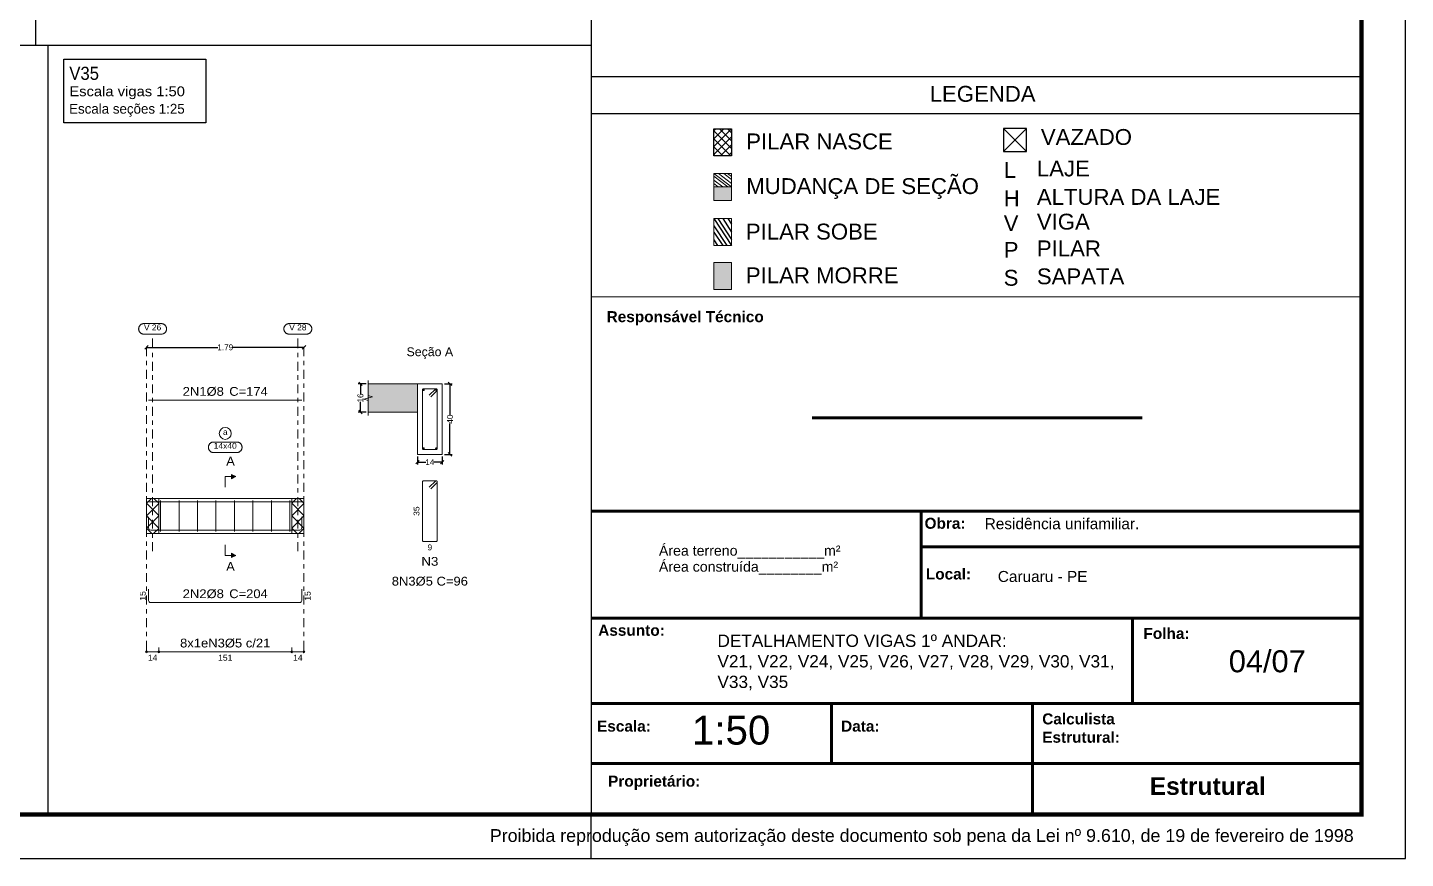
# Model space of a CAD drawing. Header units: centimetres. Extents: x 3194 to 3278, y -951 to -517.
# Drawn here: x 3247.11 to 3278.42, y -763.75 to -744.88 of the extents above; entities that cross this region are included whole.
import ezdxf
from ezdxf.enums import TextEntityAlignment as Align

# ---------------------------------------------------------------- set-up
doc = ezdxf.new("R2010")
doc.units = ezdxf.units.CM
doc.linetypes.add('CYPE_RAYAPUNTO', pattern=[0.4125, 0.2025, -0.105, 0, -0.105])
for name, color, linetype, lineweight in [('ARM_LONGITUDINAL_Ø8', 32, 'Continuous', 9), ('ARM_TRANSVERSAL_Ø5', 120, 'Continuous', 9), ('ELE_ARM_TRANS_TXT_EST', 7, 'Continuous', 9), ('ELE_CONT_NOS', 7, 'Continuous', 9), ('ELE_CONT_VIG_CONCRETO', 7, 'Continuous', 9), ('ELE_COT_COMPRIMENTO_PROJETADO', 8, 'Continuous', 0), ('ELE_COT_COT_ANCORAGENS', 8, 'Continuous', 0), ('ELE_COT_COT_EST', 8, 'Continuous', 0), ('ELE_COT_COT_LIN_APOIOS', 8, 'CYPE_RAYAPUNTO', 0), ('ELE_COT_TEXTOS_ESTRIBOS', 8, 'Continuous', 0), ('ELE_REF_COT_LIN_AUX_COTA', 8, 'CYPE_RAYAPUNTO', 9), ('ELE_REF_LINHAS_MARCAS_PLANTA', 8, 'Continuous', 9), ('ELE_REF_MARCAS_PLANTA', 8, 'Continuous', 9), ('ELE_REF_REF_ESCALA', 3, 'Continuous', 9), ('ELE_REF_REF_NOME', 8, 'Continuous', 9), ('ELE_REF_REF_REFERENCIA', 8, 'Continuous', 9), ('ELE_REF_TEXTO_REF_NOME', 8, 'Continuous', 9), ('ELE_REF_TEXTO_REF_REFERENCIA', 8, 'Continuous', 9), ('G-ANNO-TEXT', 231, 'Continuous', 30), ('POR_ARM_LONG_ARM_TEXTOS', 7, 'Continuous', 9), ('POR_ARM_LONG_TXT_COMP', 7, 'Continuous', 9), ('SEC_CONT_LAJES_CORTE', 8, 'Continuous', 9), ('SEC_CONT_VIG_CONCRETO_CORTE', 7, 'Continuous', 9), ('SEC_COTAS_SEC_DIM_VIGA', 8, 'Continuous', 0), ('SEC_COTAS_TEXTOS_DETALHE_ESTRIBOS', 8, 'Continuous', 0), ('SEC_REF_TXT_NOMES', 2, 'Continuous', 9), ('SEC_REF_TXT_POSICOES_ARM_ESTRIBOS', 7, 'Continuous', 9)]:
    doc.layers.add(name, color=color, linetype=linetype, lineweight=lineweight)
for name, color, linetype in [('ARQ-FOLHA', 7, 'Continuous'), ('Camada 1', 7, 'Continuous'), ('COTA CYPE', 31, 'Continuous'), ('PDF_1', 7, 'Continuous'), ('PDF_PILAR_BETAO', 7, 'Continuous'), ('PDF_Text', 7, 'Continuous')]:
    doc.layers.add(name, color=color, linetype=linetype)
doc.styles.add('ARIAL', font='arial.ttf')
doc.styles.add('Arial_1', font='arial.ttf')
doc.styles.add('Arial_2', font='arial.ttf', dxfattribs={"height": 5})
doc.styles.add('Arial_3', font='arial.ttf', dxfattribs={"height": 2.3})
doc.styles.add('Arial_B', font='arialbd.ttf', dxfattribs={"height": 2.5})
doc.styles.add('Arial_B_1', font='arialbd.ttf', dxfattribs={"height": 4})
doc.styles.add('CYPETXT', font='arial.ttf', dxfattribs={"height": 0.2})
doc.styles.add('CYPETXT_0.2', font='arial.ttf', dxfattribs={"height": 0.133333})
doc.styles.add('PDF Arial', font='arial.ttf')
doc.styles.add('TQS_ARIAL', font='arial.ttf')
doc.dimstyles.new('cype_oblique', dxfattribs={"dimtxt": 0.18, "dimasz": 0.18, "dimexe": 0.05, "dimexo": 0.05, "dimgap": 0, "dimtad": 0, "dimdec": 4, "dimzin": 0, "dimdsep": 46, "dimtxsty": 'CYPETXT_0.2', "dimblk": 'OBLIQUE', "dimtsz": 0.04, "dimcen": 0.09, "dimadec": 0, "dimazin": 0, "dimtfac": 1, "dimtdec": 4, "dimtofl": 0, "dimtmove": 2, "dimatfit": 3, "dimfxl": 1, "dimtolj": 1, "dimtzin": 0, "dimarcsym": 0})

# ---------------------------------------------------------------- blocks, each defined once
blk = doc.blocks.new('*D1327')
at = {"layer": 'Defpoints', "color": 0, "transparency": 16777216}
for p in [(3255.972, -754.574), (3256.532, -754.574), (3256.532, -754.752)]:
    blk.add_point(p, dxfattribs=at)
at = {"layer": 'SEC_COTAS_SEC_DIM_VIGA', "color": 0, "lineweight": -2, "transparency": 16777216}
for p, q in [((3255.932, -754.792), (3256.012, -754.712)), ((3255.972, -754.624), (3255.972, -754.802)), ((3255.972, -754.752), (3256.163, -754.752)), ((3256.532, -754.752), (3256.341, -754.752)), ((3256.492, -754.792), (3256.572, -754.712)), ((3256.532, -754.624), (3256.532, -754.802))]:
    blk.add_line(p, q, dxfattribs=at)
at = {"layer": 'SEC_COTAS_SEC_DIM_VIGA', "color": 0, "transparency": 16777216, "insert": (3256.252, -754.752), "char_height": 0.1333, "attachment_point": 5, "style": 'CYPETXT_0.2'}
blk.add_mtext('\\A1;14', dxfattribs=at)
blk = doc.blocks.new('_OBLIQUE')
at = {"color": 0, "linetype": 'ByBlock'}
blk.add_line((-0.5, -0.5), (0.5, 0.5), dxfattribs=at)
blk = doc.blocks.new('*D1328')
at = {"layer": 'Defpoints', "color": 0, "transparency": 16777216}
for p in [(3254.675, -752.974), (3254.852, -752.974), (3254.852, -753.614)]:
    blk.add_point(p, dxfattribs=at)
at = {"layer": 'SEC_COTAS_SEC_DIM_VIGA', "color": 0, "lineweight": -2, "transparency": 16777216}
for p, q in [((3254.715, -753.014), (3254.635, -752.934)), ((3254.802, -752.974), (3254.625, -752.974)), ((3254.675, -752.974), (3254.675, -753.205)), ((3254.715, -753.654), (3254.635, -753.574)), ((3254.675, -753.614), (3254.675, -753.384)), ((3254.802, -753.614), (3254.625, -753.614))]:
    blk.add_line(p, q, dxfattribs=at)
at = {"layer": 'SEC_COTAS_SEC_DIM_VIGA', "color": 0, "transparency": 16777216, "insert": (3254.675, -753.294), "char_height": 0.1333, "attachment_point": 5, "rotation": 90, "style": 'CYPETXT_0.2'}
blk.add_mtext('\\A1;16', dxfattribs=at)
blk = doc.blocks.new('*D1329')
at = {"layer": 'Defpoints', "color": 0, "transparency": 16777216}
for p in [(3256.532, -752.974), (3256.709, -752.974), (3256.532, -754.574)]:
    blk.add_point(p, dxfattribs=at)
at = {"layer": 'SEC_COTAS_SEC_DIM_VIGA', "color": 0, "lineweight": -2, "transparency": 16777216}
for p, q in [((3256.749, -753.014), (3256.669, -752.934)), ((3256.582, -752.974), (3256.759, -752.974)), ((3256.709, -752.974), (3256.709, -753.677)), ((3256.709, -754.574), (3256.709, -753.872)), ((3256.582, -754.574), (3256.759, -754.574)), ((3256.749, -754.614), (3256.669, -754.534))]:
    blk.add_line(p, q, dxfattribs=at)
at = {"layer": 'SEC_COTAS_SEC_DIM_VIGA', "color": 0, "transparency": 16777216, "insert": (3256.709, -753.774), "char_height": 0.1333, "attachment_point": 5, "rotation": 90, "style": 'CYPETXT_0.2'}
blk.add_mtext('\\A1;40', dxfattribs=at)
blk = doc.blocks.new('*D1330')
at = {"layer": 'Defpoints', "color": 0, "transparency": 16777216}
for p in [(3249.813, -752.144), (3249.813, -752.144), (3253.393, -752.144)]:
    blk.add_point(p, dxfattribs=at)
at = {"layer": 'ELE_COT_COMPRIMENTO_PROJETADO', "color": 0, "lineweight": -2, "transparency": 16777216}
for p, q in [((3249.773, -752.184), (3249.853, -752.104)), ((3249.813, -752.144), (3251.436, -752.144)), ((3253.393, -752.144), (3251.77, -752.144)), ((3253.353, -752.184), (3253.433, -752.104))]:
    blk.add_line(p, q, dxfattribs=at)
at = {"layer": 'ELE_COT_COMPRIMENTO_PROJETADO', "color": 0, "transparency": 16777216, "insert": (3251.603, -752.144), "char_height": 0.1333, "attachment_point": 5, "style": 'CYPETXT_0.2'}
blk.add_mtext('\\A1;1.79', dxfattribs=at)
blk = doc.blocks.new('FOLHA A1')
at = {"layer": 'ARQ-FOLHA'}
for p, q in [((841, -594), (841, 0)), ((656, -594), (656, -584)), ((0, -594), (841, -594))]:
    blk.add_line(p, q, dxfattribs=at)
at = {"layer": 'ARQ-FOLHA', "const_width": 1}
blk.add_lwpolyline([(25, -10), (25, -584), (831, -584), (831, -10), (25, -10)], dxfattribs=at)

msp = doc.modelspace()

# ---------------------------------------------------------------- hatches: boundary and pattern name
h = msp.add_hatch(color=256)
h.dxf.hatch_style = 1
h.paths.add_polyline_path([(3263.10732, -748.80952), (3263.10732, -748.50178), (3262.70408, -748.50178), (3262.70408, -748.80952)])
h = msp.add_hatch(color=256)
h.dxf.hatch_style = 1
h.paths.add_polyline_path([(3262.70408, -750.83335), (3263.10732, -750.83335), (3263.10732, -750.21788), (3262.70408, -750.21788)])
at = {"layer": 'COTA CYPE'}
h = msp.add_hatch(dxfattribs=at)
h.set_pattern_fill('ANSI37', color=256, scale=0.04)
h.set_pattern_definition([(45, (230.5201, -389.18477), (-0.089802561, 0.089802561), []), (135, (230.5201, -389.18477), (-0.089802561, -0.089802561), [])])
h.paths.add_polyline_path([(3263.10732, -747.17941), (3262.70408, -747.17941), (3262.70408, -747.79488), (3263.10732, -747.79488)])
at = {"layer": 'ELE_REF_LINHAS_MARCAS_PLANTA'}
for points in [[(3251.74667, -755.12687), (3251.74667, -755.03087), (3251.84267, -755.07887)], [(3251.74667, -756.82087), (3251.74667, -756.91687), (3251.84267, -756.86887)]]:
    msp.add_hatch(color=256, dxfattribs=at).paths.add_polyline_path(points)
at = {"layer": 'SEC_CONT_LAJES_CORTE', "true_color": 0xdad7d3}
msp.add_hatch(color=254, dxfattribs=at).paths.add_polyline_path([(3254.852, -753.61446), (3255.972, -753.61446), (3255.972, -752.97446), (3254.852, -752.97446)])

# ---------------------------------------------------------------- linework, layer by layer
for p, q in [((3259.9194, -705.34997), (3259.9194, -762.74997)), ((3247.29337, -724.74074), (3247.29337, -745.27835)), ((3196.8194, -745.27835), (3259.9194, -745.27835)), ((3247.57351, -745.27835), (3247.57351, -762.74997)), ((3259.9194, -745.99022), (3277.4194, -745.99022)), ((3259.9194, -746.83201), (3277.4194, -746.83201)), ((3269.81004, -747.17098), (3269.28504, -747.69598)), ((3269.28504, -747.17098), (3269.81004, -747.69598)), ((3262.70408, -749.21936), (3263.10732, -749.83483)), ((3262.70408, -749.38387), (3262.99953, -749.83483)), ((3262.79785, -749.21936), (3263.10732, -749.6917)), ((3262.9057, -749.21936), (3263.10732, -749.52709)), ((3263.02528, -749.21936), (3263.10732, -749.34457)), ((3262.70408, -749.52709), (3262.9057, -749.83483)), ((3262.70408, -749.7048), (3262.78927, -749.83483)), ((3259.9194, -750.99873), (3277.4194, -750.98849)), ((3277.4194, -761.59187), (3267.4194, -761.59187)), ((3277.4194, -762.74997), (3277.4194, -761.59187)), ((3269.9464, -762.74997), (3277.4194, -762.74997))]:
    msp.add_line(p, q)
at = {"lineweight": 90}
for p, q in [((3272.4363, -753.74576), (3264.9363, -753.74576)), ((3259.9194, -755.86684), (3277.4194, -755.86684)), ((3267.4194, -758.29414), (3267.4194, -755.86684)), ((3267.4194, -756.67192), (3277.4194, -756.67192)), ((3259.9194, -758.29414), (3277.4194, -758.29414)), ((3259.9194, -758.29414), (3277.4194, -758.29414)), ((3272.2194, -760.22964), (3272.2194, -758.29414)), ((3259.9194, -760.22964), (3277.4194, -760.22964)), ((3265.37492, -761.59187), (3265.37492, -760.22964)), ((3269.9464, -762.74997), (3269.9464, -760.22964)), ((3259.9194, -761.59187), (3277.4194, -761.59187))]:
    msp.add_line(p, q, dxfattribs=at)
at = {"color": 8, "lineweight": 25}
for p, q in [((3277.4194, -761.59187), (3267.4194, -761.59187)), ((3277.4194, -762.74997), (3277.4194, -761.59187)), ((3267.4194, -762.74997), (3277.4194, -762.74997))]:
    msp.add_line(p, q, dxfattribs=at)
msp.add_lwpolyline([(3269.28504, -747.69598), (3269.81004, -747.69598), (3269.81004, -747.17098), (3269.28504, -747.17098), (3269.28504, -747.69598)])
at = {"layer": 'ARM_LONGITUDINAL_Ø8'}
for points in [[(3253.34267, -753.34446), (3249.86267, -753.34446)], [(3253.34267, -755.65587), (3249.86267, -755.65587)], [(3253.34267, -755.99187), (3253.34267, -756.24387), (3253.33901, -756.26224), (3253.32861, -756.27781), (3253.31304, -756.28822), (3253.29467, -756.29187), (3249.91067, -756.29187), (3249.8923, -756.28822), (3249.87673, -756.27781), (3249.86632, -756.26224), (3249.86267, -756.24387), (3249.86267, -755.99187)], [(3253.34267, -757.63887), (3253.34267, -757.89087), (3253.33901, -757.90924), (3253.32861, -757.92481), (3253.31304, -757.93522), (3253.29467, -757.93887), (3249.91067, -757.93887), (3249.8923, -757.93522), (3249.87673, -757.92481), (3249.86632, -757.90924), (3249.86267, -757.89087), (3249.86267, -757.63887)]]:
    msp.add_lwpolyline(points, dxfattribs=at)
for centre in [(3256.108, -753.11046), (3256.396, -753.11046), (3256.108, -754.43846), (3256.396, -754.43846)]:
    msp.add_circle(centre, 0.016, dxfattribs=at)
at = {"layer": 'ARM_TRANSVERSAL_Ø5'}
for p, q in [((3250.13267, -755.62387), (3250.13267, -756.32387)), ((3250.55267, -755.62387), (3250.55267, -756.32387)), ((3250.97267, -755.62387), (3250.97267, -756.32387)), ((3251.39267, -755.62387), (3251.39267, -756.32387)), ((3251.81267, -755.62387), (3251.81267, -756.32387)), ((3252.23267, -755.62387), (3252.23267, -756.32387)), ((3252.65267, -755.62387), (3252.65267, -756.32387)), ((3253.07267, -755.62387), (3253.07267, -756.32387))]:
    msp.add_line(p, q, dxfattribs=at)
for points in [[(3256.27296, -753.27027), (3256.41439, -753.12885), (3256.41762, -753.12491), (3256.42002, -753.12041), (3256.4215, -753.11553), (3256.422, -753.11046), (3256.4215, -753.10539), (3256.42002, -753.10051), (3256.41762, -753.09602), (3256.41439, -753.09208), (3256.41045, -753.08884), (3256.40595, -753.08644), (3256.40107, -753.08496), (3256.396, -753.08446), (3256.108, -753.08446), (3256.09805, -753.08644), (3256.08962, -753.09208), (3256.08398, -753.10051), (3256.082, -753.11046), (3256.082, -754.43846), (3256.08398, -754.44841), (3256.08962, -754.45685), (3256.09805, -754.46248), (3256.108, -754.46446), (3256.396, -754.46446), (3256.40595, -754.46248), (3256.41439, -754.45685), (3256.42002, -754.44841), (3256.422, -754.43846), (3256.422, -753.11046), (3256.4215, -753.10539), (3256.42002, -753.10051), (3256.41762, -753.09602), (3256.41439, -753.09208), (3256.41045, -753.08884), (3256.40595, -753.08644), (3256.40107, -753.08496), (3256.396, -753.08446), (3256.39093, -753.08496), (3256.38605, -753.08644), (3256.38156, -753.08884), (3256.37762, -753.09208), (3256.23619, -753.2335)], [(3256.27296, -755.3596), (3256.41439, -755.21818), (3256.41762, -755.21424), (3256.42002, -755.20974), (3256.4215, -755.20487), (3256.422, -755.19979), (3256.4215, -755.19472), (3256.42002, -755.18984), (3256.41762, -755.18535), (3256.41439, -755.18141), (3256.41045, -755.17818), (3256.40595, -755.17577), (3256.40107, -755.17429), (3256.396, -755.17379), (3256.108, -755.17379), (3256.09805, -755.17577), (3256.08962, -755.18141), (3256.08398, -755.18984), (3256.082, -755.19979), (3256.082, -756.52779), (3256.08398, -756.53774), (3256.08962, -756.54618), (3256.09805, -756.55181), (3256.108, -756.55379), (3256.396, -756.55379), (3256.40595, -756.55181), (3256.41439, -756.54618), (3256.42002, -756.53774), (3256.422, -756.52779), (3256.422, -755.19979), (3256.4215, -755.19472), (3256.42002, -755.18984), (3256.41762, -755.18535), (3256.41439, -755.18141), (3256.41045, -755.17818), (3256.40595, -755.17577), (3256.40107, -755.17429), (3256.396, -755.17379), (3256.39093, -755.17429), (3256.38605, -755.17577), (3256.38156, -755.17818), (3256.37762, -755.18141), (3256.23619, -755.32283)]]:
    msp.add_lwpolyline(points, dxfattribs=at)
at = {"layer": 'Camada 1', "color": 0, "lineweight": 25}
msp.add_line((3277.4194, -762.74997), (3277.4194, -745.03677), dxfattribs=at)
at = {"layer": 'COTA CYPE'}
for points in [[(3247.93524, -745.6028), (3251.16164, -745.6028), (3251.16164, -747.04628), (3247.93524, -747.04628)], [(3262.70408, -747.17941), (3263.10732, -747.17941), (3263.10732, -747.79488), (3262.70408, -747.79488)]]:
    msp.add_lwpolyline(points, close=True, dxfattribs=at)
at = {"layer": 'ELE_CONT_NOS'}
for p, q in [((3249.81267, -755.57387), (3249.81267, -756.37387)), ((3253.39267, -755.57387), (3253.39267, -756.37387))]:
    msp.add_line(p, q, dxfattribs=at)
at = {"layer": 'ELE_CONT_NOS', "lineweight": 0}
for p, q in [((3249.81267, -755.68564), (3249.92444, -755.57387)), ((3250.09267, -755.96564), (3249.81267, -755.68564)), ((3249.81267, -755.96849), (3250.09267, -755.68849)), ((3250.09267, -755.6828), (3249.98374, -755.57387)), ((3253.11267, -755.68564), (3253.22444, -755.57387)), ((3253.39267, -755.96564), (3253.11267, -755.68564)), ((3253.11267, -755.96849), (3253.39267, -755.68849)), ((3253.39267, -755.6828), (3253.28374, -755.57387)), ((3250.09267, -756.24849), (3249.81267, -755.96849)), ((3249.81267, -756.25133), (3250.09267, -755.97133)), ((3253.39267, -756.24849), (3253.11267, -755.96849)), ((3253.11267, -756.25133), (3253.39267, -755.97133)), ((3249.93521, -756.37387), (3249.81267, -756.25133)), ((3249.97297, -756.37387), (3250.09267, -756.25417)), ((3253.23521, -756.37387), (3253.11267, -756.25133)), ((3253.27297, -756.37387), (3253.39267, -756.25417))]:
    msp.add_line(p, q, dxfattribs=at)
at = {"layer": 'ELE_CONT_NOS'}
for points in [[(3249.81267, -755.57387), (3250.09267, -755.57387)], [(3253.11267, -755.57387), (3253.39267, -755.57387)], [(3249.81267, -756.37387), (3250.09267, -756.37387)], [(3253.11267, -756.37387), (3253.39267, -756.37387)]]:
    msp.add_lwpolyline(points, dxfattribs=at)
at = {"layer": 'ELE_CONT_NOS', "lineweight": 0}
for points in [[(3249.81267, -755.57387), (3249.81267, -756.37387), (3250.09267, -756.37387), (3250.09267, -755.57387), (3249.81267, -755.57387)], [(3253.11267, -755.57387), (3253.11267, -756.37387), (3253.39267, -756.37387), (3253.39267, -755.57387), (3253.11267, -755.57387)]]:
    msp.add_lwpolyline(points, close=True, dxfattribs=at)
at = {"layer": 'ELE_CONT_VIG_CONCRETO'}
for p, q in [((3250.09267, -755.57387), (3253.11267, -755.57387)), ((3250.09267, -756.37387), (3253.11267, -756.37387))]:
    msp.add_line(p, q, dxfattribs=at)
at = {"layer": 'ELE_COT_COT_EST'}
for p, q in [((3249.81267, -759.05887), (3249.81267, -758.95887)), ((3250.09267, -759.05887), (3250.09267, -758.95887)), ((3253.11267, -759.05887), (3253.11267, -758.95887))]:
    msp.add_line(p, q, dxfattribs=at)
for points in [[(3249.81267, -759.05887), (3250.09267, -759.05887), (3250.09267, -758.95887)], [(3250.09267, -759.05887), (3253.11267, -759.05887), (3253.11267, -758.95887)], [(3253.11267, -759.05887), (3253.39267, -759.05887), (3253.39267, -758.95887)]]:
    msp.add_lwpolyline(points, dxfattribs=at)
for centre in [(3249.81267, -759.05887), (3250.09267, -759.05887), (3250.09267, -759.05887), (3253.11267, -759.05887), (3253.11267, -759.05887), (3253.39267, -759.05887)]:
    msp.add_circle(centre, 0.02, dxfattribs=at)
at = {"layer": 'ELE_COT_COT_LIN_APOIOS'}
for p, q in [((3249.81267, -752.14446), (3249.81267, -759.05887)), ((3253.39267, -752.14446), (3253.39267, -759.05887))]:
    msp.add_line(p, q, dxfattribs=at)
at = {"layer": 'ELE_REF_COT_LIN_AUX_COTA'}
for p, q in [((3249.95267, -752.14446), (3249.95267, -751.84446)), ((3253.25267, -752.14446), (3253.25267, -751.84446)), ((3249.95267, -756.77387), (3249.95267, -752.14446)), ((3253.25267, -756.77387), (3253.25267, -752.14446))]:
    msp.add_line(p, q, dxfattribs=at)
at = {"layer": 'ELE_REF_LINHAS_MARCAS_PLANTA'}
for p, q in [((3251.60267, -755.07887), (3251.60267, -755.31887)), ((3251.60267, -755.07887), (3251.74667, -755.07887)), ((3251.60267, -756.86887), (3251.60267, -756.62887)), ((3251.60267, -756.86887), (3251.74667, -756.86887))]:
    msp.add_line(p, q, dxfattribs=at)
for points in [[(3251.74667, -755.12687), (3251.74667, -755.03087), (3251.84267, -755.07887)], [(3251.74667, -756.82087), (3251.74667, -756.91687), (3251.84267, -756.86887)]]:
    msp.add_lwpolyline(points, close=True, dxfattribs=at)
at = {"layer": 'ELE_REF_REF_NOME'}
msp.add_lwpolyline([(3251.86467, -754.29387), (3251.87268, -754.29414), (3251.88066, -754.29494), (3251.88857, -754.29628), (3251.89637, -754.29813), (3251.90403, -754.30051), (3251.91151, -754.30339), (3251.91879, -754.30677), (3251.92582, -754.31062), (3251.93258, -754.31494), (3251.93904, -754.31969), (3251.94516, -754.32487), (3251.95093, -754.33045), (3251.95631, -754.3364), (3251.96128, -754.34269), (3251.96581, -754.3493), (3251.9699, -754.3562), (3251.97352, -754.36336), (3251.97665, -754.37074), (3251.97928, -754.37832), (3251.9814, -754.38605), (3251.983, -754.39391), (3251.98406, -754.40186), (3251.9846, -754.40986), (3251.9846, -754.41788), (3251.98406, -754.42588), (3251.983, -754.43383), (3251.9814, -754.44169), (3251.97928, -754.44942), (3251.97665, -754.457), (3251.97352, -754.46438), (3251.9699, -754.47154), (3251.96581, -754.47844), (3251.96128, -754.48505), (3251.95631, -754.49135), (3251.95093, -754.49729), (3251.94516, -754.50287), (3251.93904, -754.50805), (3251.93258, -754.5128), (3251.92582, -754.51712), (3251.91879, -754.52097), (3251.91151, -754.52435), (3251.90403, -754.52723), (3251.89637, -754.52961), (3251.88857, -754.53147), (3251.88066, -754.5328), (3251.87268, -754.5336), (3251.86467, -754.53387), (3251.34067, -754.53387), (3251.33265, -754.5336), (3251.32467, -754.5328), (3251.31676, -754.53147), (3251.30896, -754.52961), (3251.3013, -754.52723), (3251.29382, -754.52435), (3251.28655, -754.52097), (3251.27951, -754.51712), (3251.27275, -754.5128), (3251.2663, -754.50805), (3251.26017, -754.50287), (3251.25441, -754.49729), (3251.24903, -754.49135), (3251.24406, -754.48505), (3251.23952, -754.47844), (3251.23543, -754.47154), (3251.23182, -754.46438), (3251.22869, -754.457), (3251.22605, -754.44942), (3251.22394, -754.44169), (3251.22234, -754.43383), (3251.22127, -754.42588), (3251.22073, -754.41788), (3251.22073, -754.40986), (3251.22127, -754.40186), (3251.22234, -754.39391), (3251.22394, -754.38605), (3251.22605, -754.37832), (3251.22869, -754.37074), (3251.23182, -754.36336), (3251.23543, -754.3562), (3251.23952, -754.3493), (3251.24406, -754.34269), (3251.24903, -754.3364), (3251.25441, -754.33045), (3251.26017, -754.32487), (3251.2663, -754.31969), (3251.27275, -754.31494), (3251.27951, -754.31062), (3251.28655, -754.30677), (3251.29382, -754.30339), (3251.3013, -754.30051), (3251.30896, -754.29813), (3251.31676, -754.29628), (3251.32467, -754.29494), (3251.33265, -754.29414), (3251.34067, -754.29387), (3251.86467, -754.29387)], close=True, dxfattribs=at)
msp.add_circle((3251.60267, -754.09917), 0.13471, dxfattribs=at)
at = {"layer": 'ELE_REF_REF_REFERENCIA'}
for points in [[(3250.14967, -751.60446), (3250.15768, -751.60473), (3250.16566, -751.60553), (3250.17357, -751.60686), (3250.18137, -751.60872), (3250.18903, -751.6111), (3250.19651, -751.61398), (3250.20379, -751.61736), (3250.21082, -751.62121), (3250.21758, -751.62553), (3250.22404, -751.63028), (3250.23016, -751.63546), (3250.23593, -751.64104), (3250.24131, -751.64699), (3250.24628, -751.65328), (3250.25081, -751.65989), (3250.2549, -751.66679), (3250.25852, -751.67395), (3250.26165, -751.68133), (3250.26428, -751.68891), (3250.2664, -751.69664), (3250.268, -751.7045), (3250.26906, -751.71245), (3250.2696, -751.72045), (3250.2696, -751.72847), (3250.26906, -751.73647), (3250.268, -751.74442), (3250.2664, -751.75228), (3250.26428, -751.76001), (3250.26165, -751.76759), (3250.25852, -751.77497), (3250.2549, -751.78213), (3250.25081, -751.78903), (3250.24628, -751.79564), (3250.24131, -751.80194), (3250.23593, -751.80788), (3250.23016, -751.81346), (3250.22404, -751.81864), (3250.21758, -751.82339), (3250.21082, -751.82771), (3250.20379, -751.83156), (3250.19651, -751.83494), (3250.18903, -751.83782), (3250.18137, -751.8402), (3250.17357, -751.84206), (3250.16566, -751.84339), (3250.15768, -751.84419), (3250.14967, -751.84446), (3249.75567, -751.84446), (3249.74765, -751.84419), (3249.73967, -751.84339), (3249.73176, -751.84206), (3249.72396, -751.8402), (3249.7163, -751.83782), (3249.70882, -751.83494), (3249.70155, -751.83156), (3249.69451, -751.82771), (3249.68775, -751.82339), (3249.6813, -751.81864), (3249.67517, -751.81346), (3249.66941, -751.80788), (3249.66403, -751.80194), (3249.65906, -751.79564), (3249.65452, -751.78903), (3249.65043, -751.78213), (3249.64682, -751.77497), (3249.64369, -751.76759), (3249.64105, -751.76001), (3249.63894, -751.75228), (3249.63734, -751.74442), (3249.63627, -751.73647), (3249.63573, -751.72847), (3249.63573, -751.72045), (3249.63627, -751.71245), (3249.63734, -751.7045), (3249.63894, -751.69664), (3249.64105, -751.68891), (3249.64369, -751.68133), (3249.64682, -751.67395), (3249.65043, -751.66679), (3249.65452, -751.65989), (3249.65906, -751.65328), (3249.66403, -751.64699), (3249.66941, -751.64104), (3249.67517, -751.63546), (3249.6813, -751.63028), (3249.68775, -751.62553), (3249.69451, -751.62121), (3249.70155, -751.61736), (3249.70882, -751.61398), (3249.7163, -751.6111), (3249.72396, -751.60872), (3249.73176, -751.60686), (3249.73967, -751.60553), (3249.74765, -751.60473), (3249.75567, -751.60446), (3250.14967, -751.60446)], [(3253.44967, -751.60446), (3253.45768, -751.60473), (3253.46566, -751.60553), (3253.47357, -751.60686), (3253.48137, -751.60872), (3253.48903, -751.6111), (3253.49651, -751.61398), (3253.50379, -751.61736), (3253.51082, -751.62121), (3253.51758, -751.62553), (3253.52404, -751.63028), (3253.53016, -751.63546), (3253.53593, -751.64104), (3253.54131, -751.64699), (3253.54628, -751.65328), (3253.55081, -751.65989), (3253.5549, -751.66679), (3253.55852, -751.67395), (3253.56165, -751.68133), (3253.56428, -751.68891), (3253.5664, -751.69664), (3253.568, -751.7045), (3253.56906, -751.71245), (3253.5696, -751.72045), (3253.5696, -751.72847), (3253.56906, -751.73647), (3253.568, -751.74442), (3253.5664, -751.75228), (3253.56428, -751.76001), (3253.56165, -751.76759), (3253.55852, -751.77497), (3253.5549, -751.78213), (3253.55081, -751.78903), (3253.54628, -751.79564), (3253.54131, -751.80194), (3253.53593, -751.80788), (3253.53016, -751.81346), (3253.52404, -751.81864), (3253.51758, -751.82339), (3253.51082, -751.82771), (3253.50379, -751.83156), (3253.49651, -751.83494), (3253.48903, -751.83782), (3253.48137, -751.8402), (3253.47357, -751.84206), (3253.46566, -751.84339), (3253.45768, -751.84419), (3253.44967, -751.84446), (3253.05567, -751.84446), (3253.04765, -751.84419), (3253.03967, -751.84339), (3253.03176, -751.84206), (3253.02396, -751.8402), (3253.0163, -751.83782), (3253.00882, -751.83494), (3253.00155, -751.83156), (3252.99451, -751.82771), (3252.98775, -751.82339), (3252.9813, -751.81864), (3252.97517, -751.81346), (3252.96941, -751.80788), (3252.96403, -751.80194), (3252.95906, -751.79564), (3252.95452, -751.78903), (3252.95043, -751.78213), (3252.94682, -751.77497), (3252.94369, -751.76759), (3252.94105, -751.76001), (3252.93894, -751.75228), (3252.93734, -751.74442), (3252.93627, -751.73647), (3252.93573, -751.72847), (3252.93573, -751.72045), (3252.93627, -751.71245), (3252.93734, -751.7045), (3252.93894, -751.69664), (3252.94105, -751.68891), (3252.94369, -751.68133), (3252.94682, -751.67395), (3252.95043, -751.66679), (3252.95452, -751.65989), (3252.95906, -751.65328), (3252.96403, -751.64699), (3252.96941, -751.64104), (3252.97517, -751.63546), (3252.9813, -751.63028), (3252.98775, -751.62553), (3252.99451, -751.62121), (3253.00155, -751.61736), (3253.00882, -751.61398), (3253.0163, -751.6111), (3253.02396, -751.60872), (3253.03176, -751.60686), (3253.03967, -751.60553), (3253.04765, -751.60473), (3253.05567, -751.60446), (3253.44967, -751.60446)]]:
    msp.add_lwpolyline(points, close=True, dxfattribs=at)
at = {"layer": 'PDF_1', "lineweight": 18}
for points in [[(3262.70408, -749.21936), (3263.10732, -749.21936), (3263.10732, -749.83483), (3262.70408, -749.83483)], [(3262.70408, -750.21788), (3263.10732, -750.21788), (3263.10732, -750.83335), (3262.70408, -750.83335)]]:
    msp.add_lwpolyline(points, close=True, dxfattribs=at)
at = {"layer": 'PDF_PILAR_BETAO', "lineweight": 18}
for p, q in [((3262.70408, -748.19405), (3263.10732, -748.50178)), ((3262.70408, -748.26019), (3263.02065, -748.50178)), ((3262.80846, -748.19405), (3263.10732, -748.42213)), ((3262.92911, -748.19405), (3263.10732, -748.33005)), ((3263.01233, -748.19405), (3263.10732, -748.26654)), ((3262.70408, -748.34791), (3262.9057, -748.50178)), ((3262.70408, -748.42371), (3262.80638, -748.50178)), ((3263.10732, -748.50178), (3262.70408, -748.50178))]:
    msp.add_line(p, q, dxfattribs=at)
msp.add_lwpolyline([(3262.70408, -748.19405), (3263.10732, -748.19405), (3263.10732, -748.80952), (3262.70408, -748.80952)], close=True, dxfattribs=at)
at = {"layer": 'SEC_CONT_LAJES_CORTE'}
for points in [[(3254.852, -753.69446), (3254.852, -753.35446), (3254.752, -753.32446), (3254.952, -753.26446), (3254.852, -753.23446), (3254.852, -752.89446)], [(3254.852, -753.61446), (3255.972, -753.61446), (3255.972, -752.97446), (3254.852, -752.97446)]]:
    msp.add_lwpolyline(points, dxfattribs=at)
at = {"layer": 'SEC_CONT_LAJES_CORTE', "color": 254, "true_color": 0xdad7d3}
msp.add_lwpolyline([(3254.852, -753.61446), (3255.972, -753.61446), (3255.972, -752.97446), (3254.852, -752.97446)], close=True, dxfattribs=at)
at = {"layer": 'SEC_CONT_VIG_CONCRETO_CORTE'}
msp.add_lwpolyline([(3256.532, -752.97446), (3255.972, -752.97446), (3255.972, -754.57446), (3256.532, -754.57446), (3256.532, -752.97446)], close=True, dxfattribs=at)

# ---------------------------------------------------------------- block references
at = {"layer": 'ARQ-FOLHA', "xscale": 0.1, "yscale": 0.1, "zscale": 0.1}
msp.add_blockref('FOLHA A1', (3194.3194, -704.34997), dxfattribs=at)

# ---------------------------------------------------------------- texts
at = {"layer": 'Camada 1', "color": 0, "lineweight": 25, "style": 'TQS_ARIAL'}
for s, height, p in [('LEGENDA', 0.360425, (3267.6093, -746.56727)), ('PILAR NASCE', 0.3604253, (3263.44132, -747.64777)), ('VAZADO', 0.360425, (3270.13584, -747.54708)), ('L', 0.36043, (3269.29101, -748.29565)), ('LAJE', 0.360425, (3270.04507, -748.26236)), ('MUDANÇA DE SEÇÃO', 0.3604253, (3263.44132, -748.6624)), ('ALTURA DA LAJE', 0.3604253, (3270.04507, -748.90771)), ('H', 0.36043, (3269.29101, -748.941)), ('V', 0.36043, (3269.29101, -749.50307)), ('VIGA', 0.360425, (3270.04507, -749.46978)), ('PILAR SOBE', 0.360425, (3263.43291, -749.69558)), ('P', 0.36043, (3269.29101, -750.11058)), ('PILAR', 0.360425, (3270.04507, -750.07729)), ('PILAR MORRE', 0.3604253, (3263.43291, -750.68848)), ('S', 0.36043, (3269.29101, -750.74479)), ('SAPATA', 0.360425, (3270.04507, -750.7115))]:
    msp.add_text(s, height=height, dxfattribs=at).set_placement(p)
at = {"layer": 'COTA CYPE', "style": 'CYPETXT', "width": 0.911221}
msp.add_text('V35', height=0.297399, dxfattribs=at).set_placement((3248.06064, -746.06957), (3248.73425, -746.06957), align=Align.FIT)
at = {"layer": 'ELE_ARM_TRANS_TXT_EST', "style": 'CYPETXT', "width": 1.056929}
msp.add_text('8x1eN3%%c5 c/21', height=0.2, dxfattribs=at).set_placement((3250.57667, -758.95887), (3252.62867, -758.95887), align=Align.FIT)
at = {"layer": 'ELE_COT_COT_ANCORAGENS', "style": 'CYPETXT', "width": 1.042546}
for p, p2 in [((3249.796, -757.89687), (3249.796, -757.68087)), ((3253.54267, -757.89687), (3253.54267, -757.68087))]:
    msp.add_text('15', height=0.133333, rotation=90, dxfattribs=at).set_placement(p, p2, align=Align.FIT)
at = {"layer": 'ELE_COT_TEXTOS_ESTRIBOS', "style": 'CYPETXT', "width": 1.042546}
for s, p, p2 in [('14', (3249.84467, -759.25887), (3250.06067, -759.25887)), ('151', (3251.44067, -759.25887), (3251.76467, -759.25887)), ('14', (3253.14467, -759.25887), (3253.36067, -759.25887))]:
    msp.add_text(s, height=0.133333, dxfattribs=at).set_placement(p, p2, align=Align.FIT)
at = {"layer": 'ELE_REF_MARCAS_PLANTA', "style": 'CYPETXT', "width": 1.044083}
for p, p2 in [((3251.62517, -754.82887), (3251.82017, -754.82887)), ((3251.62517, -757.21887), (3251.82017, -757.21887))]:
    msp.add_text('A', height=0.2, dxfattribs=at).set_placement(p, p2, align=Align.FIT)
at = {"layer": 'ELE_REF_REF_ESCALA', "style": 'CYPETXT'}
for s, width, p, p2 in [('Escala vigas 1:50', 1.075389, (3248.06064, -746.44132), (3250.68705, -746.44132)), ('Escala seções 1:25', 0.971968, (3248.05577, -746.83743), (3250.68218, -746.83743))]:
    msp.add_text(s, height=0.2230494, dxfattribs=dict(at, width=width)).set_placement(p, p2, align=Align.FIT)
at = {"layer": 'ELE_REF_TEXTO_REF_NOME', "style": 'CYPETXT'}
for s, height, width, p, p2 in [('a', 0.13333, 0.984627, (3251.55167, -754.1325), (3251.65367, -754.1325)), ('14x40', 0.133333, 1.032505, (3251.34067, -754.4472), (3251.86467, -754.4472))]:
    msp.add_text(s, height=height, dxfattribs=dict(at, width=width)).set_placement(p, p2, align=Align.FIT)
at = {"layer": 'ELE_REF_TEXTO_REF_REFERENCIA', "style": 'CYPETXT', "width": 1.028253}
for s, p, p2 in [('V 26', (3249.75567, -751.75779), (3250.14967, -751.75779)), ('V 28', (3253.05567, -751.75779), (3253.44967, -751.75779))]:
    msp.add_text(s, height=0.133333, dxfattribs=at).set_placement(p, p2, align=Align.FIT)
at = {"layer": 'G-ANNO-TEXT', "color": 7, "attachment_point": 1}
for s, insert, char_height, width, style in [('Responsável Técnico ', (3260.26811, -751.32212), 0.25, 4.4172981, 'Arial_B'), ('Obra:', (3267.49267, -756.01419), 0.25, 1.1223625, 'Arial_B'), ('Residência unifamiliar. ', (3268.8592, -756.02301), 0.25, 9.0831194, 'Arial_1'), ('Área terreno___________m²', (3261.4572, -756.64481), 0.23, 5.6599137, 'Arial_3'), ('Área construída________m²', (3261.4572, -757.00862), 0.23, 6.1970444, 'Arial_3'), ('Local:', (3267.5224, -757.16547), 0.25, 1.2345987, 'Arial_B'), ('Assunto:', (3260.07789, -758.44379), 0.25, 1.8118138, 'Arial_B'), ('Folha:', (3272.46623, -758.515), 0.25, 1.2586494, 'Arial_B'), ('04/07', (3274.40589, -759.02294), 0.5, 2.1645562, 'Arial_2'), ('Calculista Estrutural:', (3270.16625, -760.45661), 0.25, 2.1767666, 'Arial_B'), ('Escala:', (3260.05115, -760.62098), 0.25, 1.4670881, 'Arial_B'), ('1:50', (3262.20769, -760.50988), 0.65491, 10.0806393, 'Arial_1'), ('Data:', (3265.59674, -760.62098), 0.25, 1.0502106, 'Arial_B'), ('Proprietário: ', (3260.3018, -761.87066), 0.25, 2.6616025, 'Arial_B'), ('Estrutural', (3272.60818, -761.90735), 0.4, 3.2147669, 'Arial_B_1'), ('Proibida reprodução sem autorização deste documento sob pena da Lei nº 9.610, de 19 de fevereiro de 1998', (3257.61566, -763.08495), 0.29, 23.7700344, 'ARIAL')]:
    msp.add_mtext(s, dxfattribs=dict(at, insert=insert, char_height=char_height, width=width, style=style))
at = {"layer": 'PDF_Text', "attachment_point": 7, "style": 'PDF Arial'}
for s, insert, char_height, width in [('\\pxi-3,l4,t4;Caruaru - PE', (3268.90709, -757.47542), 0.2499995, 8.7875396), ('DETALHAMENTO VIGAS 1º ANDAR: \\PV21, V22, V24, V25, V26, V27, V28, V29, V30, V31,\\PV33, V35', (3262.78678, -759.93164), 0.2798937, 9.4105784)]:
    msp.add_mtext(s, dxfattribs=dict(at, insert=insert, char_height=char_height, width=width))
at = {"layer": 'POR_ARM_LONG_ARM_TEXTOS', "style": 'CYPETXT', "width": 1.057309}
for s, p, p2 in [('2N1%%c8', (3250.63617, -753.24446), (3251.57217, -753.24446)), ('2N2%%c8', (3250.63617, -757.83887), (3251.57217, -757.83887))]:
    msp.add_text(s, height=0.2, dxfattribs=at).set_placement(p, p2, align=Align.FIT)
at = {"layer": 'POR_ARM_LONG_TXT_COMP', "style": 'CYPETXT', "width": 1.053117}
for s, p, p2 in [(' C=174', (3251.61217, -753.24446), (3252.56917, -753.24446)), (' C=204', (3251.61217, -757.83887), (3252.56917, -757.83887))]:
    msp.add_text(s, height=0.2, dxfattribs=at).set_placement(p, p2, align=Align.FIT)
at = {"layer": 'SEC_COTAS_TEXTOS_DETALHE_ESTRIBOS', "style": 'CYPETXT', "width": 1.042546}
msp.add_text('35', height=0.133333, rotation=90, dxfattribs=at).set_placement((3256.01533, -755.97179), (3256.01533, -755.75579), align=Align.FIT)
msp.add_text('9', height=0.13333, dxfattribs=at).set_placement((3256.198, -756.75379), (3256.306, -756.75379), align=Align.FIT)
at = {"layer": 'SEC_REF_TXT_NOMES', "style": 'CYPETXT', "width": 1.002256}
msp.add_text('Seção A', height=0.2, dxfattribs=at).set_placement((3255.7225, -752.34446), (3256.7815, -752.34446), align=Align.FIT)
at = {"layer": 'SEC_REF_TXT_POSICOES_ARM_ESTRIBOS', "style": 'CYPETXT'}
for s, width, p, p2 in [('N3', 1.083541, (3256.0585, -757.10379), (3256.4455, -757.10379)), ('8N3%%c5 C=96', 1.056384, (3255.3865, -757.55379), (3257.1175, -757.55379))]:
    msp.add_text(s, height=0.2, dxfattribs=dict(at, width=width)).set_placement(p, p2, align=Align.FIT)

# ---------------------------------------------------------------- dimensions: what is measured, and where the dimension line sits
at = {"layer": 'ELE_COT_COMPRIMENTO_PROJETADO'}
dim = msp.add_aligned_dim(p1=(3253.39267, -752.14446), p2=(3249.81267, -752.14446), distance=0, text='1.79', dimstyle='cype_oblique', override={"dimexe": 0, "dimexo": 0}, dxfattribs=at)
dim.commit()
dim.dimension.update_dxf_attribs({"geometry": '*D1330', "text_midpoint": (3251.60267, -752.14446)})
at = {"layer": 'SEC_COTAS_SEC_DIM_VIGA'}
for p1, p2, distance, text, picture, middle in [((3254.852, -753.61446), (3254.852, -752.97446), 0.17733, '16', '*D1328', (3254.67467, -753.29446)), ((3256.532, -754.57446), (3256.532, -752.97446), -0.17733, '40', '*D1329', (3256.70933, -753.77446)), ((3255.972, -754.57446), (3256.532, -754.57446), -0.17733, '14', '*D1327', (3256.252, -754.75179))]:
    dim = msp.add_aligned_dim(p1=p1, p2=p2, distance=distance, text=text, dimstyle='cype_oblique', dxfattribs=at)
    dim.commit()
    dim.dimension.update_dxf_attribs({"geometry": picture, "text_midpoint": middle})

doc.saveas('drawing.dxf')
